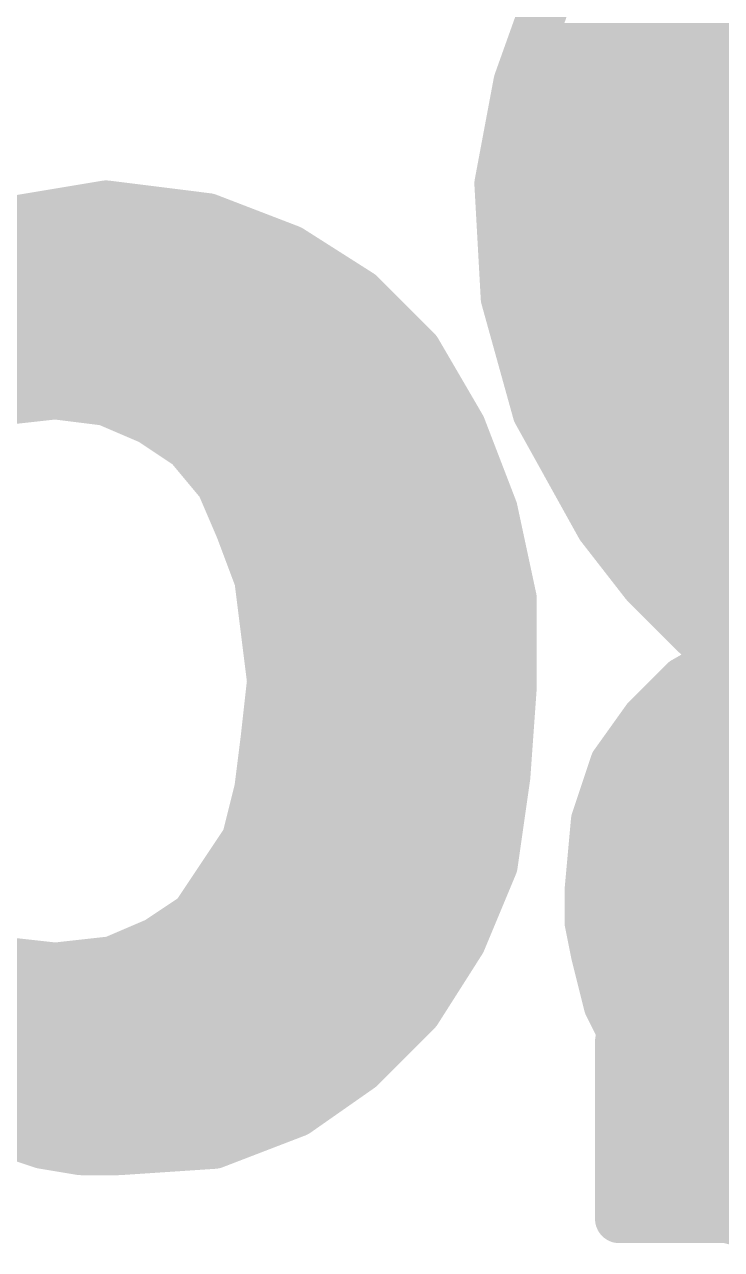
# Model space of a CAD drawing. Extents: x -30.5 to 56.1, y -10.7 to 33.1.
# Drawn here: x 9.363 to 10.46, y 22.11 to 24.039 of the extents above; entities that cross this region are included whole.
import ezdxf

# ---------------------------------------------------------------- set-up
doc = ezdxf.new("R2010")
doc.units = 0
doc.layers.add('21', color=41, linetype='CONTINUOUS')
doc.layers.add('22', color=40, linetype='CONTINUOUS')

msp = doc.modelspace()

# ---------------------------------------------------------------- linework, layer by layer
at = {"layer": '21', "const_width": 0.0762}
for points in [[(9.311, 23.725), (9.491, 23.755)], [(9.491, 23.755), (9.651, 23.735)], [(9.651, 23.735), (9.781, 23.685)], [(9.2574, 23.6982), (9.7467, 23.6982)], [(9.781, 23.685), (9.891, 23.615)], [(10.431, 23.585), (10.511, 23.645)], [(9.1406, 23.622), (9.88, 23.622)], [(9.891, 23.615), (9.981, 23.525)], [(10.4803, 23.622), (11.454, 23.622)], [(10.391, 23.545), (10.431, 23.585)], [(9.0796, 23.5458), (9.9602, 23.5458)], [(10.361, 23.505), (10.391, 23.545)], [(10.3918, 23.5458), (11.5247, 23.5458)], [(9.981, 23.525), (10.051, 23.405)], [(10.331, 23.455), (10.361, 23.505)], [(8.701, 23.4696), (10.0133, 23.4696)], [(9.411, 23.455), (9.321, 23.445)], [(9.491, 23.445), (9.411, 23.455)], [(10.311, 23.395), (10.331, 23.455)], [(10.3398, 23.4696), (10.8002, 23.4696)], [(9.561, 23.415), (9.491, 23.445)], [(9.621, 23.375), (9.561, 23.415)], [(10.051, 23.405), (10.101, 23.275)], [(9.5934, 23.3934), (10.0555, 23.3934)], [(10.301, 23.345), (10.311, 23.395)], [(10.3107, 23.3934), (10.7102, 23.3934)], [(9.671, 23.315), (9.621, 23.375)], [(10.291, 23.275), (10.301, 23.345)], [(9.6692, 23.3172), (10.0848, 23.3172)], [(9.701, 23.245), (9.671, 23.315)], [(10.297, 23.3172), (10.6871, 23.3172)], [(10.101, 23.275), (10.131, 23.135)], [(10.681, 23.275), (10.291, 23.275)], [(9.731, 23.165), (9.701, 23.245)], [(9.7025, 23.241), (10.1083, 23.241)], [(9.751, 23.005), (9.731, 23.165)], [(9.731, 23.1648), (10.1246, 23.1648)], [(10.131, 23.135), (10.131, 22.995)], [(9.7406, 23.0886), (10.131, 23.0886)], [(10.471, 23.045), (10.551, 23.075)], [(10.401, 23.005), (10.471, 23.045)], [(9.7501, 23.0124), (10.131, 23.0124)], [(10.4139, 23.0124), (10.7563, 23.0124)], [(9.741, 22.915), (9.751, 23.005)], [(9.751, 23.005), (10.131, 22.995)], [(10.131, 22.995), (9.751, 23.005)], [(10.131, 22.995), (10.121, 22.855)], [(10.341, 22.945), (10.401, 23.005)], [(9.7434, 22.9362), (10.1268, 22.9362)], [(10.291, 22.875), (10.341, 22.945)], [(10.3347, 22.9362), (10.7853, 22.9362)], [(9.731, 22.835), (9.741, 22.915)], [(10.261, 22.785), (10.291, 22.875)], [(9.7341, 22.86), (10.1214, 22.86)], [(10.286, 22.86), (10.731, 22.86)], [(10.121, 22.855), (10.101, 22.715)], [(9.711, 22.755), (9.731, 22.835)], [(9.7182, 22.7838), (10.1108, 22.7838)], [(10.251, 22.675), (10.261, 22.785)], [(10.2609, 22.7838), (10.6504, 22.7838)], [(9.631, 22.635), (9.711, 22.755)], [(10.051, 22.595), (9.711, 22.755)], [(9.711, 22.755), (10.051, 22.595)], [(9.6794, 22.7076), (9.8117, 22.7076)], [(9.8117, 22.7076), (10.0979, 22.7076)], [(10.101, 22.715), (10.051, 22.595)], [(10.254, 22.7076), (10.6352, 22.7076)], [(10.251, 22.625), (10.251, 22.675)], [(9.571, 22.595), (9.631, 22.635)], [(9.6256, 22.6314), (9.9737, 22.6314)], [(9.9737, 22.6314), (10.0662, 22.6314)], [(10.251, 22.6314), (10.6489, 22.6314)], [(10.261, 22.575), (10.251, 22.625)], [(9.501, 22.565), (9.571, 22.595)], [(10.051, 22.595), (9.981, 22.485)], [(10.281, 22.495), (10.261, 22.575)], [(8.701, 22.5552), (9.4092, 22.5552)], [(9.321, 22.565), (9.411, 22.555)], [(9.411, 22.555), (9.501, 22.565)], [(9.4128, 22.5552), (10.0257, 22.5552)], [(10.266, 22.5552), (10.7106, 22.5552)], [(10.301, 22.455), (10.281, 22.495)], [(8.701, 22.479), (9.975, 22.479)], [(9.981, 22.485), (9.891, 22.395)], [(10.289, 22.479), (11.581, 22.479)], [(10.331, 22.415), (10.301, 22.455)], [(10.391, 22.355), (10.331, 22.415)], [(9.1532, 22.4028), (9.8988, 22.4028)], [(9.891, 22.395), (9.791, 22.325)], [(10.3432, 22.4028), (11.1729, 22.4028)], [(10.421, 22.335), (10.391, 22.355)], [(10.501, 22.295), (10.421, 22.335)], [(9.2517, 22.3266), (9.7933, 22.3266)], [(9.791, 22.325), (9.661, 22.275)], [(10.4378, 22.3266), (11.0542, 22.3266)], [(9.391, 22.275), (9.271, 22.315)], [(9.451, 22.265), (9.391, 22.275)], [(9.511, 22.265), (9.451, 22.265)], [(9.661, 22.275), (9.511, 22.265)]]:
    msp.add_lwpolyline(points, dxfattribs=at)
at = {"layer": '21', "const_width": 0.0381}
for points in [[(9.4934, 23.7739, 1), (9.4886, 23.7361)], [(9.4941, 23.7362, 1), (9.4879, 23.7738)], [(9.6578, 23.7528, 1), (9.6442, 23.7172)], [(9.6486, 23.7161, 1), (9.6534, 23.7539)], [(9.7467, 23.6791, 1), (9.7467, 23.7172)], [(9.7912, 23.7011, 1), (9.7708, 23.6689)], [(9.7742, 23.6672, 1), (9.7878, 23.7028)], [(9.9045, 23.6285, 1), (9.8775, 23.6015)], [(9.88, 23.6029, 1), (9.88, 23.641)], [(9.8808, 23.5989, 1), (9.9012, 23.6311)], [(10.4803, 23.641, 1), (10.4803, 23.6029)], [(10.4196, 23.6002, 1), (10.4424, 23.5698)], [(10.4445, 23.5715, 1), (10.4175, 23.5985)], [(9.9602, 23.5267, 1), (9.9602, 23.5648)], [(10.3775, 23.5585, 1), (10.4045, 23.5315)], [(10.3918, 23.5648, 1), (10.3918, 23.5267)], [(10.4062, 23.5336, 1), (10.3758, 23.5564)], [(9.9975, 23.5346, 1), (9.9645, 23.5154)], [(9.9675, 23.5115, 1), (9.9945, 23.5385)], [(10.3458, 23.5164, 1), (10.3762, 23.4936)], [(10.3773, 23.4952, 1), (10.3447, 23.5148)], [(9.4134, 23.4739, 1), (9.4086, 23.4361)], [(9.4131, 23.4361, 1), (9.4089, 23.4739)], [(10.0133, 23.4505, 1), (10.0133, 23.4886)], [(10.3491, 23.449, 1), (10.3129, 23.461)], [(10.3398, 23.4886, 1), (10.3398, 23.4505)], [(9.4985, 23.4625, 1), (9.4835, 23.4275)], [(9.4886, 23.4261, 1), (9.4934, 23.4639)], [(10.3147, 23.4648, 1), (10.3473, 23.4452)], [(9.5716, 23.4309, 1), (9.5504, 23.3991)], [(9.5535, 23.3975, 1), (9.5685, 23.4325)], [(10.0688, 23.4118, 1), (10.0332, 23.3982)], [(9.5934, 23.4124, 1), (9.5934, 23.3743)], [(10.0345, 23.3954, 1), (10.0675, 23.4146)], [(10.0555, 23.3743, 1), (10.0555, 23.4124)], [(10.3107, 23.4124, 1), (10.3107, 23.3743)], [(10.2929, 23.401, 1), (10.3291, 23.389)], [(10.3297, 23.3913, 1), (10.2923, 23.3987)], [(9.6356, 23.3872, 1), (9.6064, 23.3628)], [(9.6104, 23.3591, 1), (9.6316, 23.3909)], [(10.3199, 23.3423, 1), (10.2821, 23.3477)], [(10.2823, 23.3487, 1), (10.3197, 23.3413)], [(9.6692, 23.3362, 1), (9.6692, 23.2981)], [(9.6885, 23.3225, 1), (9.6535, 23.3075)], [(9.6564, 23.3028, 1), (9.6856, 23.3272)], [(10.0848, 23.2981, 1), (10.0848, 23.3362)], [(10.297, 23.3362, 1), (10.297, 23.2981)], [(10.1196, 23.279, 1), (10.0824, 23.271)], [(10.0832, 23.2682, 1), (10.1188, 23.2818)], [(10.291, 23.2941, 1), (10.291, 23.256)], [(9.7188, 23.2517, 1), (9.6832, 23.2383)], [(10.2721, 23.2777, 1), (10.3099, 23.2723)], [(9.7025, 23.26, 1), (9.7025, 23.2219)], [(9.6835, 23.2375, 1), (9.7185, 23.2525)], [(10.1083, 23.2219, 1), (10.1083, 23.26)], [(9.7499, 23.1674, 1), (9.7121, 23.1626)], [(9.731, 23.1838, 1), (9.731, 23.1457)], [(10.1246, 23.1457, 1), (10.1246, 23.1838)], [(9.7132, 23.1583, 1), (9.7488, 23.1717)], [(10.1501, 23.135, 1), (10.112, 23.135)], [(10.1124, 23.131, 1), (10.1496, 23.139)], [(9.7406, 23.1076, 1), (9.7406, 23.0695)], [(10.131, 23.0695, 1), (10.131, 23.1076)], [(10.4643, 23.0628, 1), (10.4777, 23.0272)], [(10.4805, 23.0285, 1), (10.4615, 23.0615)], [(9.7501, 23.0314, 1), (9.7501, 22.9933)], [(10.131, 22.9933, 1), (10.131, 23.0314)], [(10.4139, 23.0314, 1), (10.4139, 22.9933)], [(9.7515, 23.024, 1), (9.7505, 22.986)], [(9.7515, 23.024, 1), (9.7505, 22.986)], [(9.7699, 23.0029, 1), (9.7321, 23.0071)], [(10.15, 22.9936, 1), (10.112, 22.9964)], [(10.1305, 22.976, 1), (10.1315, 23.014)], [(10.1305, 22.976, 1), (10.1315, 23.014)], [(10.3915, 23.0215, 1), (10.4105, 22.9885)], [(10.4145, 22.9915, 1), (10.3875, 23.0185)], [(9.7321, 23.0026, 1), (9.7699, 23.0074)], [(10.112, 22.995, 1), (10.1501, 22.995)], [(9.7434, 22.9552, 1), (9.7434, 22.9171)], [(10.1268, 22.9171, 1), (10.1268, 22.9552)], [(10.3347, 22.9552, 1), (10.3347, 22.9171)], [(10.3275, 22.9585, 1), (10.3545, 22.9315)], [(10.3565, 22.9339, 1), (10.3255, 22.9561)], [(9.7599, 22.9126, 1), (9.7221, 22.9174)], [(9.7221, 22.9171, 1), (9.7599, 22.9129)], [(10.3091, 22.869, 1), (10.2729, 22.881)], [(9.7341, 22.879, 1), (9.7341, 22.8409)], [(10.1214, 22.8409, 1), (10.1214, 22.879)], [(10.286, 22.879, 1), (10.286, 22.8409)], [(10.2755, 22.8861, 1), (10.3065, 22.8639)], [(10.102, 22.8564, 1), (10.14, 22.8536)], [(10.1399, 22.8523, 1), (10.1021, 22.8577)], [(9.7121, 22.8374, 1), (9.7499, 22.8326)], [(9.7495, 22.8304, 1), (9.7125, 22.8396)], [(9.7182, 22.8028, 1), (9.7182, 22.7647)], [(10.1108, 22.7647, 1), (10.1108, 22.8028)], [(10.2609, 22.8028, 1), (10.2609, 22.7647)], [(10.28, 22.7833, 1), (10.242, 22.7867)], [(10.2429, 22.791, 1), (10.2791, 22.779)], [(9.7191, 22.7722, 1), (9.7029, 22.7378)], [(9.7191, 22.7722, 1), (9.7029, 22.7378)], [(9.6925, 22.7596, 1), (9.7295, 22.7504)], [(9.7269, 22.7444, 1), (9.6951, 22.7656)], [(9.6794, 22.7266, 1), (9.6794, 22.6885)], [(9.8117, 22.7266, 1), (9.8117, 22.6885)], [(9.8117, 22.6885, 1), (9.8117, 22.7266)], [(10.1186, 22.7077, 1), (10.0834, 22.7223)], [(10.0979, 22.6885, 1), (10.0979, 22.7266)], [(10.254, 22.7266, 1), (10.254, 22.6885)], [(10.0821, 22.7177, 1), (10.1199, 22.7123)], [(10.2701, 22.675, 1), (10.232, 22.675)], [(10.232, 22.6767, 1), (10.27, 22.6733)], [(9.6256, 22.6505, 1), (9.6256, 22.6124)], [(9.6151, 22.6456, 1), (9.6469, 22.6244)], [(9.6416, 22.6191, 1), (9.6204, 22.6509)], [(9.9737, 22.6505, 1), (9.9737, 22.6124)], [(9.9737, 22.6124, 1), (9.9737, 22.6505)], [(10.0662, 22.6124, 1), (10.0662, 22.6505)], [(10.251, 22.6505, 1), (10.251, 22.6124)], [(10.2697, 22.6287, 1), (10.2323, 22.6213)], [(10.232, 22.625, 1), (10.2701, 22.625)], [(9.5604, 22.6109, 1), (9.5816, 22.5791)], [(9.5785, 22.5775, 1), (9.5635, 22.6125)], [(10.0671, 22.5848, 1), (10.0349, 22.6052)], [(10.0429, 22.5778, 1), (10.0591, 22.6122)], [(10.0429, 22.5778, 1), (10.0591, 22.6122)], [(10.0334, 22.6023, 1), (10.0686, 22.5877)], [(10.2795, 22.5796, 1), (10.2425, 22.5704)], [(9.4089, 22.5739, 1), (9.4131, 22.5361)], [(9.4128, 22.5743, 1), (9.4128, 22.5362)], [(9.4089, 22.5361, 1), (9.4131, 22.5739)], [(9.4092, 22.5362, 1), (9.4092, 22.5743)], [(9.4935, 22.5825, 1), (9.5085, 22.5475)], [(9.5031, 22.5461, 1), (9.4989, 22.5839)], [(10.0257, 22.5362, 1), (10.0257, 22.5743)], [(10.2423, 22.5713, 1), (10.2797, 22.5787)], [(10.266, 22.5743, 1), (10.266, 22.5362)], [(10.298, 22.5035, 1), (10.264, 22.4865)], [(9.9649, 22.4952, 1), (9.9971, 22.4748)], [(9.9945, 22.4715, 1), (9.9675, 22.4985)], [(9.975, 22.46, 1), (9.975, 22.4981)], [(10.2625, 22.4904, 1), (10.2995, 22.4996)], [(10.289, 22.4981, 1), (10.289, 22.46)], [(10.3162, 22.4664, 1), (10.2858, 22.4436)], [(10.284, 22.4465, 1), (10.318, 22.4635)], [(10.3445, 22.4285, 1), (10.3175, 22.4015)], [(9.9019, 22.3794, 1), (9.8801, 22.4106)], [(9.8988, 22.3838, 1), (9.8988, 22.4219)], [(10.3158, 22.4036, 1), (10.3462, 22.4264)], [(10.3432, 22.4219, 1), (10.3432, 22.3838)], [(9.8775, 22.4085, 1), (9.9045, 22.3815)], [(10.4016, 22.3709, 1), (10.3804, 22.3391)], [(10.3775, 22.3415, 1), (10.4045, 22.3685)], [(10.4295, 22.352, 1), (10.4125, 22.318)], [(9.7801, 22.3406, 1), (9.8019, 22.3094)], [(9.7978, 22.3072, 1), (9.7842, 22.3428)], [(9.7933, 22.3076, 1), (9.7933, 22.3457)], [(10.4104, 22.3191, 1), (10.4316, 22.3509)], [(10.4378, 22.3457, 1), (10.4378, 22.3076)], [(9.3941, 22.2938, 1), (9.3879, 22.2562)], [(9.385, 22.2569, 1), (9.397, 22.2931)], [(9.451, 22.2841, 1), (9.451, 22.246)], [(9.4479, 22.2462, 1), (9.4541, 22.2838)], [(9.5097, 22.284, 1), (9.5123, 22.246)], [(9.511, 22.246, 1), (9.511, 22.2841)], [(9.6542, 22.2928, 1), (9.6678, 22.2572)], [(9.6623, 22.256, 1), (9.6597, 22.294)]]:
    msp.add_lwpolyline(points, format="xyb", dxfattribs=at)
at = {"layer": '22', "const_width": 0.0762}
for points in [[(10.139, 23.948), (10.189, 24.088)], [(10.1586, 24.003), (11.0834, 24.003)], [(10.109, 23.788), (10.139, 23.948)], [(10.135, 23.9268), (11.0167, 23.9268)], [(10.1207, 23.8506), (10.9801, 23.8506)], [(10.119, 23.608), (10.109, 23.788)], [(10.1098, 23.7744), (10.9802, 23.7744)], [(10.114, 23.6982), (11.0148, 23.6982)], [(10.1182, 23.622), (11.123, 23.622)], [(10.169, 23.428), (10.119, 23.608)], [(10.1363, 23.5458), (11.8026, 23.5458)], [(10.1574, 23.4696), (11.809, 23.4696)], [(10.269, 23.248), (10.169, 23.428)], [(10.1882, 23.3934), (11.809, 23.3934)], [(10.2306, 23.3172), (11.809, 23.3172)], [(10.339, 23.158), (10.269, 23.248)], [(10.2744, 23.241), (11.809, 23.241)], [(10.3337, 23.1648), (11.809, 23.1648)], [(10.419, 23.078), (10.339, 23.158)], [(10.4084, 23.0886), (11.809, 23.0886)], [(10.499, 23.008), (10.419, 23.078)], [(10.494, 23.0124), (11.809, 23.0124)], [(10.319, 22.448), (10.299, 22.438)], [(10.299, 22.438), (10.299, 22.158)], [(10.609, 22.448), (10.319, 22.448)], [(10.299, 22.4028), (10.7394, 22.4028)], [(10.299, 22.3266), (10.8602, 22.3266)], [(10.299, 22.2504), (10.9165, 22.2504)], [(10.299, 22.1742), (10.9479, 22.1742)], [(10.299, 22.158), (10.469, 22.158)], [(10.469, 22.158), (10.509, 22.148)]]:
    msp.add_lwpolyline(points, dxfattribs=at)
at = {"layer": '22', "const_width": 0.0381}
for points in [[(10.1586, 24.0221, 1), (10.1586, 23.984)], [(10.1577, 23.9445, 1), (10.1203, 23.9515)], [(10.135, 23.9459, 1), (10.135, 23.9078)], [(10.1211, 23.9544, 1), (10.1569, 23.9416)], [(10.1207, 23.8697, 1), (10.1207, 23.8316)], [(10.128, 23.7891, 1), (10.09, 23.7869)], [(10.0903, 23.7915, 1), (10.1277, 23.7845)], [(10.1098, 23.7934, 1), (10.1098, 23.7553)], [(10.114, 23.7172, 1), (10.114, 23.6791)], [(10.1182, 23.641, 1), (10.1182, 23.6029)], [(10.1374, 23.6131, 1), (10.1006, 23.6029)], [(10.1, 23.6069, 1), (10.138, 23.6091)], [(10.1363, 23.5648, 1), (10.1363, 23.5267)], [(10.1574, 23.4886, 1), (10.1574, 23.4505)], [(10.1857, 23.4373, 1), (10.1523, 23.4187)], [(10.1506, 23.4229, 1), (10.1874, 23.4331)], [(10.1882, 23.4124, 1), (10.1882, 23.3743)], [(10.2306, 23.3362, 1), (10.2306, 23.2981)], [(10.284, 23.2597, 1), (10.254, 23.2363)], [(10.2523, 23.2387, 1), (10.2857, 23.2573)], [(10.2744, 23.26, 1), (10.2744, 23.2219)], [(10.3337, 23.1838, 1), (10.3337, 23.1457)], [(10.3525, 23.1715, 1), (10.3255, 23.1445)], [(10.324, 23.1463, 1), (10.354, 23.1697)], [(10.4084, 23.1076, 1), (10.4084, 23.0695)], [(10.4315, 23.0923, 1), (10.4065, 23.0637)], [(10.4055, 23.0645, 1), (10.4325, 23.0915)], [(10.494, 23.0314, 1), (10.494, 22.9933)], [(10.3181, 22.438, 1), (10.28, 22.438)], [(10.2905, 22.455, 1), (10.3075, 22.421)], [(10.319, 22.4671, 1), (10.319, 22.429)], [(10.3275, 22.431, 1), (10.3105, 22.465)], [(10.299, 22.4219, 1), (10.299, 22.3838)], [(10.299, 22.3457, 1), (10.299, 22.3076)], [(10.299, 22.2695, 1), (10.299, 22.2314)], [(10.299, 22.1933, 1), (10.299, 22.1552)], [(10.299, 22.1771, 1), (10.299, 22.139)], [(10.4736, 22.1765, 1), (10.4644, 22.1395)], [(10.469, 22.139, 1), (10.469, 22.1771)], [(10.28, 22.158, 1), (10.3181, 22.158)]]:
    msp.add_lwpolyline(points, format="xyb", dxfattribs=at)

doc.saveas('drawing.dxf')
